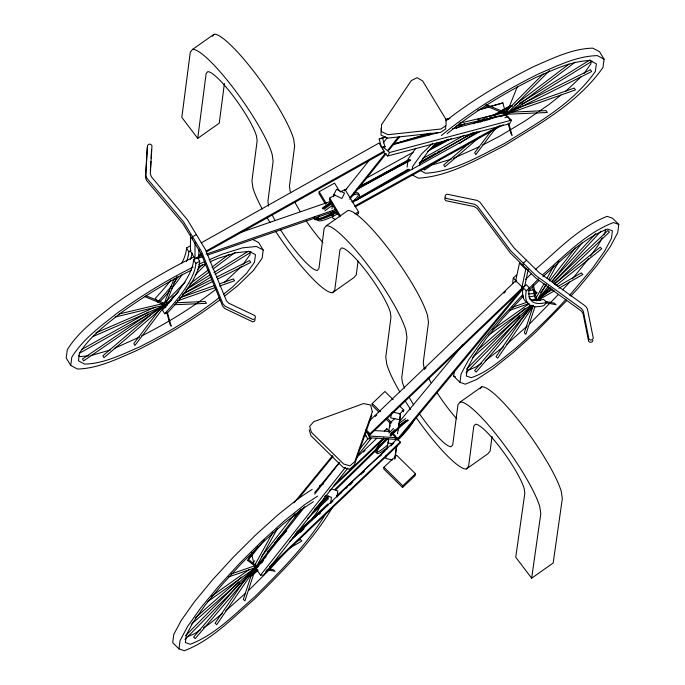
<?xml version="1.0" encoding="UTF-8"?>
<svg xmlns="http://www.w3.org/2000/svg" width="685" height="685" viewBox="0 0 685 685"><rect width="100%" height="100%" fill="white"/><g stroke="black" fill="none" stroke-linecap="round" stroke-linejoin="round"><path stroke-width="1.03" d="M190.524 234.852L190.464 251.224L194.985 258.69L198.838 256.498L198.864 249.34M194.985 258.69L195.045 242.319M381.083 128.146L381.014 135.082L387.487 138.139L440.498 132.453L445.695 128.951L445.575 125.877M147.224 147.695L145.494 177.424L146.487 180.403L183.186 224.115L192.262 239.048L201.279 254.007L222.693 306.281L224.894 308.584L252.637 321.813L254.426 321.222L255.205 319.681M150.349 170.839L150.888 161.489M151.068 158.372L151.556 150.049M254.777 560.827L252.457 563.036L252.363 564.132L249.854 561.666M386.683 429.855L386.777 428.759L389.285 431.233M397.009 440.018L397.103 438.922L400.237 442.013L400.143 443.109L265.78 571.35M201.227 242.867L379.019 143.054L384.079 151.137L383.968 152.267L206.176 252.08M220.202 299.602C194.001 319.458 165.539 336.215 136.118 350.823C117.323 358.846 98.306 368.496 77.456 369.035L70.735 365.456L71.805 357.202C83.227 338.758 101.123 325.872 117.863 312.625C141.769 295.577 166.78 280.062 193.144 267.116M224.406 83.484L219.251 123.172L197.725 138.353L206.134 73.603L207.683 71.702A42.821 7.689 54.8 0 1 233.106 95.891A42.821 7.689 54.8 0 1 256.473 135.972L257.149 140.802L251.943 180.866L252.919 187.81A69.87 12.553 54.8 0 0 262.269 209.053M192.262 239.048L192.562 236.745L183.486 221.812L146.787 178.1L145.794 175.12L147.523 145.391L148.936 144.184L150.717 144.295L151.976 145.665L150.34 173.733L151.342 176.704L187.33 219.662L205.423 249.545L226.495 300.852L228.696 303.155L254.88 315.639L255.505 317.378L254.726 318.919L252.936 319.501L225.194 306.272L222.993 303.969L201.578 251.695L192.562 236.745L196.381 234.604M332.276 507.619C311.829 542.143 282.879 570.776 254.623 598.93C232.737 617.87 211.87 640.167 184.333 650.75L178.973 648.892L180.044 640.646L187.467 626.664L200.628 608.083L218.472 586.42L239.553 563.421L262.158 540.944L284.455 520.823L304.637 504.674L317.617 496.103M250.325 251.96L249.948 254.803L243.115 264.341M252.782 239.45L258.673 242.576L263.194 250.051L262.124 258.296L253.339 270.558L237.558 285.833L224.329 296.322M339.452 191.166L334.571 183.1L319.193 191.706L318.97 193.435L325.478 204.198M335.068 195.037L329.639 198.076L329.416 199.806L339.734 216.837M331.994 208.797L332.516 204.764M333.561 196.689L333.826 194.677L336.541 189.283L344.564 193.11L341.858 198.504L333.826 194.677M333.398 211.828L332.585 218.104L335.256 219.38M340.496 191.997L345.017 189.462L358.589 211.879L358.366 213.609L356.56 214.619M358.067 261.062L356.294 274.771L354.059 277.502L332.533 292.683A69.87 12.553 54.8 0 1 275.678 231.444M330.684 503.021L331.42 497.327L326.488 495.623L324.587 496.402M337.003 497.173L337.799 490.982L332.439 489.124L329.605 490.297M393.207 399.663L384.919 391.503L372.238 403.533L372.015 405.263L378.796 411.933M407.095 167.123L408.166 158.877L415.778 148.251M412.284 169.443L412.687 166.344L421.472 154.091L432.74 143.182M419.965 165.213L420.333 162.371L428.408 151.094L436.807 142.968M393.644 458.051L383.951 467.247L383.728 468.977L402.557 487.514L415.238 475.493L415.461 473.763L396.624 455.225L395.134 456.638M388.746 431.97L390.056 421.874M386.203 455.362L385.792 458.505L392.591 459.909M387.016 449.095L388.669 438.897M389.868 427.089L390.133 425.077M388.404 442.167L388.678 440.078M394.8 418.535L391.075 422.071L390.852 423.801L385.578 418.612M397.488 433.776L400.571 413.766L392.805 412.164M394.671 459.267L396.435 445.678M398.473 429.906L400.571 413.766M396.872 446.063L394.954 458.351M399.227 405.597L403.748 410.05L403.525 411.779L402.018 410.289M402.557 487.514L402.789 485.785L415.461 473.763M566.641 300.689L535.61 332.362L513.305 352.484L493.123 368.633L476.683 379.49L465.321 384.182L459.96 382.324L453.684 376.151L454.215 372.024M459.96 382.324L461.031 374.078L468.446 360.096L481.615 341.524L499.459 319.852L522.792 294.601M492.044 436.294L490.126 451.047L487.9 453.778L466.374 468.968A69.87 12.553 54.8 0 1 415.975 417.268M523.032 265.497L523.331 263.186L526.482 260.197L539.052 272.544L585.684 306.272L587.405 308.926L593.304 338.219L592.251 339.726L590.496 340.043L588.929 339.007L583.355 311.358L581.633 308.704L535.884 275.55L510.77 250.83L477.325 206.005L474.611 204.293L446.106 198.393L445.062 196.86L445.421 195.174L447.005 194.18L477.197 200.422L479.911 202.135L513.938 247.816L526.482 260.197M591.198 61.093L590.83 63.945L583.997 73.483M445.952 120.851C473.147 99.385 503.227 81.815 534.172 66.351C552.966 58.328 571.975 48.678 592.825 48.138L599.546 51.717L604.076 59.184L602.997 67.438C578.542 102.459 539.72 123.925 504.083 145.888C476.94 159.519 449.369 176.293 418.338 178.177L411.616 174.598M605.514 229.321L605.146 232.164L603.682 234.921M535.353 269.693L536.86 268.195C558.746 249.254 579.613 226.958 607.15 216.374L612.51 218.232L618.786 224.415L617.716 232.669L610.292 246.643L597.132 265.223L579.287 286.887L570.853 296.091M365.687 430.968L369.857 434.992L370.037 433.665L522.664 287.494L515.702 280.781L369.249 421.044M515.522 282.109L515.702 280.781M522.664 287.494L522.484 288.822L369.857 434.992M460.192 402.001L481.718 386.811A69.87 12.553 54.8 0 1 523.212 426.284A69.87 12.553 54.8 0 1 561.34 491.684L562.317 498.646L553.172 563.019L531.646 578.2L540.79 513.827L539.814 506.874A69.87 12.553 54.8 0 0 501.685 441.474A69.87 12.553 54.8 0 0 460.192 402.001L457.965 404.732L452.759 444.796L451.209 446.697A42.821 7.689 54.8 0 1 419.254 413.466M391.623 412.944L390.587 417.841L399.321 419.648M445.122 197.477L444.762 199.164L445.807 200.705L474.311 206.596L477.025 208.308L510.471 253.133L535.584 277.853L581.334 311.007L583.063 313.661L588.629 341.31L590.196 342.346L591.951 342.029L593.004 340.522M515.574 281.407L519.487 263.057L525.763 269.239L521.859 287.589M528.272 269.333L524.796 285.645L522.27 288.017M252.645 570.99L243.321 599.366L244.896 600.908L255.882 567.471L277.451 528.529M533.298 305.442L524.308 332.799L525.874 334.34L534.865 306.983M371.852 415.196L354.316 465.106L349.487 469.285L343.228 467.487L310.956 435.72L309.175 429.795M255.06 565.45L247.739 560.527L248.595 558.232L258.074 546.647M165.35 307.282L164.246 303.267L174.093 278.735M176.798 276.68L165.376 305.133L134.928 345.454L133.798 343.587L160.444 308.301M507.088 117.281L506.258 114.275L517.286 86.798M382.435 148.936L383.335 147.181L385.407 146.633M383.069 152.019L387.701 156.026L389.508 152.515L511.507 120.175L505.333 114.832L452.605 128.814M511.507 120.175L509.7 123.677L387.701 156.026M321.231 504.246L317.335 511.592L311.889 519.281M322.695 501.488L324.159 498.731M326.051 513.176C307.18 544.644 280.799 570.87 254.923 596.601C234.792 614.025 215.612 634.524 190.284 644.26L185.352 642.547L186.346 634.961L193.161 622.108L205.269 605.018L221.683 585.093L241.069 563.943L261.85 543.274L282.357 524.77L300.921 509.923L313.37 501.694M602.218 237.678L598.322 245.025L590.453 256.13M231.102 573.979L254.315 565.93L272.801 532.545M535.807 298.429L544.027 283.599M547.11 278.033L553.78 265.977M537.382 299.979L546.108 284.215M548.676 279.574L558.943 261.036M245.256 579.142L215.081 623.187L216.648 624.729L255.882 567.471L301.075 509.392M526.851 311.692L496.06 356.62L497.635 358.161L533.247 306.186M588.638 258.69L572.429 278.846M491.171 130.886L474.671 152.729L475.81 154.596L495.469 128.549M258.639 565.887L255.882 567.471L254.315 565.93L255.625 564.243M261.516 556.665L294.918 513.741M540.534 292.623L546.433 285.046M549.704 280.841L575.246 248.013M537.519 300.064L548.659 285.756M551.93 281.544L582.053 242.824M304.816 506.677L256.062 568.601L260.471 575.229L263.562 575.135L347.886 468.035M314.698 494.133L339.734 462.332M260.471 575.229L345.454 467.298M359.291 449.728L367.854 438.845L370.945 438.751L366.535 432.115M356.448 457.16L370.945 438.751M344.812 190.91L369.309 160.247M383.215 142.84L387.188 137.865M350.001 197.554L385.09 153.628M387.736 150.315L398.327 137.051M349.795 199.224L386.203 153.645M388.857 150.323L399.449 137.069M290.663 192.682A42.821 7.689 54.8 0 1 290.115 190.961L289.438 186.132L294.644 146.068L293.668 139.123A69.87 12.553 54.8 0 0 255.539 73.723A69.87 12.553 54.8 0 0 214.045 34.25L192.519 49.431L190.293 52.163L181.825 117.409L197.725 138.353M212.376 36.296L214.045 34.25M424.494 368.967A42.821 7.689 54.8 0 1 423.946 367.246L423.27 362.416L428.476 322.352L427.508 315.408A69.87 12.553 54.8 0 0 389.38 250.008A69.87 12.553 54.8 0 0 347.886 210.535L326.36 225.716L324.133 228.447L318.927 268.511L317.378 270.412A42.821 7.689 54.8 0 1 280.37 229.509M332.533 292.683L334.768 289.952L339.966 249.888L341.515 247.987A42.821 7.689 54.8 0 1 366.946 272.176A42.821 7.689 54.8 0 1 390.313 312.257L390.981 317.087L385.783 357.15L386.751 364.095A69.87 12.553 54.8 0 0 399.723 391.829M480.048 388.866L481.718 386.811M466.374 468.968L468.6 466.237L473.806 426.173L475.347 424.272A42.821 7.689 54.8 0 1 500.778 448.461A42.821 7.689 54.8 0 1 524.145 488.533L524.821 493.354L515.745 557.23L531.646 578.2M293.985 502.79L332.593 455.619M247.739 560.527L264.675 539.84M297.872 499.296L333.098 456.261M294.353 517.449L301.126 509.178M314.68 492.626L339.066 462.837M399.321 421.729L463.257 344.495M391.178 433.083L397.463 439.085L519.881 291.193M239.827 582.909L193.615 637.11L195.182 638.651L255.882 567.471L265.96 556.511M520.12 317.155L474.602 370.542L476.169 372.083L532.724 305.758M533.795 289.704L536.929 292.786L534.009 295.997A293.437 47.196 -45.4 0 1 528.76 296.947M546.733 302.445L543.813 305.656A293.437 47.196 -45.4 0 1 526.251 290.8L523.109 287.709L526.277 284.703L529.419 287.794A289.198 46.511 -45.4 0 0 546.733 302.445L543.599 299.354A289.198 46.511 -45.4 0 1 529.702 298.848M288.102 549.379L269.436 569.749L248.646 590.419M558.318 294.567L529.633 323.851M562.625 289.866L569.8 282.032M566.033 299.182C550.286 316.753 533.084 332.944 515.403 348.537C501.54 359.36 488.217 371.921 471.271 377.692L466.339 375.979L467.324 368.393L474.148 355.541L486.256 338.458L502.662 318.534L523.537 295.903M569.62 295.261L592.491 268.289L604.598 251.207L611.422 238.346L612.407 230.759L607.475 229.055C582.156 238.782 562.967 259.29 542.837 276.706M258.348 566.735L254.315 565.93L255.753 564.363M267.27 551.836L283.821 533.821M285.26 532.262L286.707 530.695M551.853 281.347L595.762 233.594M537.588 300.124L549.105 287.597M553.42 282.896L600.925 231.222M396.82 438.297L395.81 439.368L369.147 437.724M185.635 635.689L238.637 581.848M184.967 639.507L258.202 565.271M466.622 369.121L519.624 315.28M465.954 372.94L531.646 306.212M161.317 304.534L164.246 303.267L185.121 282.16M197.794 269.342L202.272 264.821M178.794 291.562L165.376 305.133L103.949 357.716L102.819 355.84L150.503 315.023M195.199 274.976L205.637 264.427M459.036 123.334L505.128 112.4L543.145 73.963M504.408 115.311L506.258 114.275L549.498 70.555M525.558 279.437L531.586 273.443M528.82 288.616L538.615 278.872M528.726 290.731L539.121 280.396M265.806 557.033L255.514 566.94A9.102 1.464 -45.4 0 0 248.638 575.434A9.102 1.464 -45.4 0 0 254.34 572.172L257.474 569.269M314.578 509.315L328.295 495.889M335.153 489.176L386.974 438.469M390.022 435.489L395.356 430.274A24.472 3.939 -45.4 0 1 407.78 419.717M263.382 560.638L256.147 567.557A9.102 1.464 -45.4 0 0 249.263 576.059A9.102 1.464 -45.4 0 0 254.974 572.788L257.32 570.614M312.154 512.911L328.92 496.505M335.778 489.801L387.607 439.094M390.655 436.105L395.99 430.891A24.472 3.939 -45.4 0 1 408.406 420.333M241.874 266.08L224.072 282.734M428.964 134.979L430.471 133.524M581.231 76.694L565.776 91.216M375.234 416.471L376.776 414.99M424.572 369.224L426.113 367.742M503.963 293.18L505.504 291.707M296.425 514.992L304.149 507.619M356.662 457.503L376.741 438.34M384.456 430.968L386.777 428.759M363.521 451.972L365.062 450.49M277.168 539.455L286.441 530.61M334.314 484.911L383.737 437.749M274.762 542.76L284.027 533.915M333.449 486.752L383.643 438.845M289.764 541.364L397.103 438.922M300.475 532.151L302.796 529.933M319.013 514.461L320.554 512.988M330.598 503.406L332.91 501.197M349.898 484.98L351.448 483.507M360.712 474.662L363.033 472.453M380.021 456.236L381.562 454.763M390.827 445.918L393.918 442.972M269.736 566.563L400.237 442.013M512.782 283.496A293.437 47.196 -45.4 0 1 513.313 278.059L516.473 275.053M526.251 290.8L529.419 287.794M399.278 414.288L403.748 410.05M320.674 502.97L326.848 497.113L328.415 498.654L307.582 518.425M553.043 282.52L607.835 230.545L609.402 232.087L554.619 284.07M537.639 300.176L550.757 287.726M525.763 269.239L527.03 268.058M295.012 534.437L327.858 503.963M336.463 495.983L384.953 450.995M292.512 537.956L328.492 504.58M337.089 496.599L341.781 492.25M345.694 488.619L347.261 487.172M349.607 484.989L352.732 482.086M362.904 472.659L364.463 471.203M543.137 274.377C565.031 255.436 585.889 233.14 613.426 222.556L618.786 224.415M527.27 325.992L506.703 344.298M245.495 593.27L225.716 610.866M477.83 349.941L524.924 308.49M472.213 357.81L532.074 305.116M195.251 617.913L241.54 577.164M191.235 624.378L251.892 570.982M253.493 569.577L258.382 565.467M469.559 142.84L443.7 164.982L444.83 166.849L480.39 136.409M554.422 283.984L600.171 247.225L601.738 248.775L555.997 285.534M537.699 300.235L551.836 288.873M296.725 531.843L311.701 519.812M315.023 517.132L317.523 515.129M292.478 538.067L304.123 528.709M503.475 346.875L485.228 360.73M222.488 613.443L209.576 623.778L203.351 627.888M215.835 289.267C192.81 307.445 167.611 322.832 141.452 336.052M219.534 297.393C194.574 317.061 166.977 333.175 138.593 347.363C121.314 354.744 103.82 363.615 84.649 364.112L78.467 360.824L79.451 353.229C89.949 336.267 106.415 324.416 121.81 312.24C143.97 296.417 167.191 282.074 191.646 270.061M223.652 294.122L231.89 287.589L246.403 273.546L254.477 262.278L255.462 254.683L249.28 251.395L236.428 252.671L217.941 258.408L210.081 261.798M441.38 135.536C471.066 110.97 504.246 90.942 538.693 73.826C557.487 65.803 576.505 56.153 597.346 55.613L604.076 59.184M447.04 133.789C474.243 111.295 504.657 92.972 536.218 77.285C553.497 69.904 570.982 61.033 590.153 60.537L596.344 63.825L595.359 71.411C572.857 103.623 537.16 123.36 504.383 143.55C479.423 156.094 454.069 171.524 425.531 173.254L420.23 170.428M560.835 95.138L548.479 104.933L538.932 111.475M171.909 297.47L174.461 295.535M189.788 283.95L208.514 269.787M211.913 267.21L228.944 254.332M171.336 300.621L83.596 360.875L82.465 359.008L148.414 314.055M187.51 288.394L209.644 271.654M213.044 269.077L235.178 252.337M485.982 104.505L505.128 112.4L506.831 111.116M514.486 105.319L568.97 64.116M500.41 116.81L506.258 114.275L575.212 62.121M492.575 329.631L529.197 303.686M533.555 300.595L535.293 299.362L532.442 286.321M488.919 334.888L530.764 305.227M211.596 596.198L249.083 569.629M207.932 601.456L255.882 567.471L228.636 576.924M537.194 112.657L525.044 120.98L499.862 136.084L482.334 145.194M459.395 143.576L476.983 131.58M440.301 159.228L424.477 170.017L423.724 168.767M481.666 363.084L475.441 367.194L467.846 370.328M312.206 489.347L298.36 498.492L278.178 514.64L255.873 534.762L233.277 557.239L212.196 580.238L194.352 601.909L181.191 620.482L173.767 634.464L172.697 642.71L178.973 648.892M200.679 629.652L194.454 633.762L187.81 636.511M185.943 289.841L210.355 274.745M213.968 272.51L248.321 251.258M168.989 302.898L79.229 353.366M182.552 294.507L211.485 276.612M215.099 274.377L251.258 252.011M510.385 112.177L546.159 110.619L547.289 112.486L506.258 114.275L505.128 112.4L506.934 111.287M519.59 103.461L590.102 59.843M456.064 126.168L506.258 114.275L592.14 61.153M351.842 201.715L355.532 199.583M358.298 197.982L408.157 169.161M421.078 161.686L435.857 153.149M437.698 152.079L439.547 151.008M356.902 199.797L409.527 169.375M419.691 163.501L472.316 133.078M544.498 294.07L552.769 289.31M557.376 286.673L581.282 272.921L582.858 274.471L558.943 288.214M537.785 300.373L554.345 290.86M296.622 541.604L300.304 539.489L301.871 541.039L288.993 548.437M201.638 253.561L198.847 255.128L198.727 256.258L201.527 254.692M206.288 250.95L384.079 151.137M181.919 262.92A289.198 59.681 -31.2 0 0 186.543 247.996L190.379 245.846M186.474 261.542A289.198 59.681 -31.2 0 0 188.803 251.737L191.106 250.445M193.598 259.666L197.443 257.517L199.703 261.25A293.437 60.554 -31.2 0 1 168.073 312.283L164.665 313.73L162.405 309.997A289.198 59.681 -31.2 0 0 193.607 259.666L195.859 263.408A289.198 59.681 -31.2 0 1 164.674 313.73M195.859 263.408L199.703 261.25M81.806 349.418L148.499 312.077M422.688 158.56L464.37 135.219M419.186 163.021L473.84 132.419M354.976 213.9L358.589 211.879M344.949 190.087L346.824 189.051M366.466 178.151L413.235 152.198M456.261 128.318L464.687 123.642M360.31 186.56L408.954 159.562M432.338 146.59L437.946 143.473M473.489 123.745L480.039 120.115M356.346 189.822L408.731 160.752M432.115 147.78L442.407 142.069M477.017 122.863L484.5 118.71M352.39 202.375L480.536 131.255M504.862 117.76L507.671 116.202L509.931 119.944M354.65 206.108L499.639 125.655M355.369 206.784L503.158 124.764M359.3 186.714L410.229 159.536M430.976 148.457L447.014 139.903M480.022 122.281L487.574 118.257M491.342 116.236L505.95 108.264A9.102 1.875 -31.2 0 1 512.174 105.627M356.919 188.974L410.683 160.281M427.663 151.222L451.235 138.635M484.252 121.014L490.854 117.486M494.621 115.474L506.403 109.018A9.102 1.875 -31.2 0 1 510.924 106.86M193.29 257.217C165.342 270.926 138.618 286.998 113.342 305.159C96.594 318.397 78.698 331.292 67.284 349.735L66.214 357.99L70.735 365.456M479.56 146.633L453.324 158.338M139.603 337.011L114.412 348.357M395.134 438.948L396.957 438.015M505.128 112.4L507.02 111.458M521.251 104.334L590.487 69.699L591.617 71.565L506.258 114.275L485.194 105.584M183.22 293.771L211.674 279.54M216.409 277.168L249.605 260.557L250.736 262.423L217.547 279.035M167.277 304.183L93.211 336.446M179.607 298.018L212.804 281.407M521.901 289.233L523.212 288.616L399.432 438.152L397.463 439.085M487.574 120.021L496.351 116.21M433.117 146.008L448.718 139.235M95.977 332.884L155.469 307.077M198.761 264.282L205.38 261.43M209.165 259.803L222.402 254.101L242.49 247.859L256.473 246.472L263.194 250.051M198.282 266.876L206.151 263.494M157.601 302.068L161.009 300.621A293.437 60.554 -31.2 0 0 169.709 290.86M319.535 485.682L323.32 484.115M517.158 108.17L574.304 88.057L575.434 89.923L506.258 114.275M180.292 297.615L214.371 285.619M219.388 283.855L233.422 278.915L234.553 280.781L219.517 286.073M167.38 304.423L115.191 317.035M177.406 300.895L215.51 287.486M512.089 307.411L527.227 302.162M532.271 300.407L535.293 299.362L536.869 300.903L533.35 284.857M509.623 310.356L528.794 303.703M239.193 232.926L330.701 201.347M202.041 255.591L200.029 256.284L197.374 258.596L203.411 256.515M206.057 254.203L335.787 209.439M207.435 255.128L335.153 211.057M451.372 159.066L433.862 164.503L430.899 164.794M110.49 349.924L91.002 355.558M385.655 137.171L382.59 138.07L384.876 146.693L381.459 147.54L379.173 138.918L385.287 137.128M445.438 119.55L449.514 118.351M480.099 109.42L488.251 107.031M490.297 106.44L502.884 102.904L505.17 111.535L482.745 118.085M445.798 119.592L449.874 118.402M477.402 110.353L502.884 102.904M381.459 147.54L383.497 146.95M393.687 143.97L430.394 133.241M498.697 113.273L505.17 111.535M393.027 144.312L430.754 133.284M458.274 125.244L461.33 124.345M477.642 119.575L480.707 118.685M392.642 144.715L438.135 132.65M379.173 138.918L382.59 138.07M119.181 313.953L164.246 303.267L165.933 307.137M89.024 355.755L80.128 356.637L78.364 355.703M175.822 302.761L205.277 301.486L206.408 303.352L174.846 304.722M167.482 305.039L165.376 305.133L144.312 296.442M373.984 430.522L389.988 431.516M364.266 435.711L366.398 435.848M368.53 435.977L397.326 437.758M538.324 299.962L540.337 300.364M545.38 301.374L554.456 303.19L556.023 304.739L545.936 302.719M268.426 568.747L273.469 569.757L275.036 571.307L266.97 569.689M395.879 438.349L397.822 438.751M387.83 442.818L392.685 443.829M453.684 376.151L455.465 376.767M146.059 295.757L164.246 303.267M332.619 211.237L338.869 214.217M383.335 147.181L389.508 152.515M365.867 429.641L370.037 433.665M513.305 278.059L516.447 281.15M372.238 403.533L380.526 411.685M387.308 418.364L391.075 422.071M391.751 432.269L395.93 436.388M383.951 467.247L402.789 485.785M249.323 559.945L252.457 563.036M364.548 433.87L367.854 438.845M329.639 198.076L340.496 216.006M319.193 191.706L326.248 203.359M331.677 212.324L332.756 214.122M330.367 212.264L332.533 215.852M186.534 248.004L188.795 251.737M156.702 300.569L155.341 298.326A289.198 59.681 -31.2 0 0 170.856 280.122M508.741 123.309L512.046 135.365L510.916 133.498L508.159 123.454M167.311 312.163L171.164 326.223L170.034 324.356L166.729 312.309M251.455 552.889L254.315 565.93M268.589 206.142L267.912 201.313L273.118 161.249L272.142 154.305A69.87 12.553 54.8 0 0 234.013 88.904A69.87 12.553 54.8 0 0 192.519 49.431M322.935 242.584A42.821 7.689 54.8 0 1 306.375 221.152M300.227 211.622A42.821 7.689 54.8 0 1 294.755 201.912M456.767 418.869A42.821 7.689 54.8 0 1 436.876 392.411M431.011 382.684A42.821 7.689 54.8 0 1 428.151 377.332M270.07 222.582A69.87 12.553 54.8 0 1 266.885 217.273M326.36 225.716A69.87 12.553 54.8 0 1 367.854 265.189A69.87 12.553 54.8 0 1 405.982 330.59L406.95 337.534L401.744 377.598L402.42 382.427A42.821 7.689 54.8 0 0 404.57 388.155M275.139 220.673A42.821 7.689 54.8 0 1 271.971 214.559M410.657 409.45A69.87 12.553 54.8 0 1 405.015 400.665M413.646 404.886A42.821 7.689 54.8 0 1 409.484 397.874M411.094 423.476A24.472 3.939 -45.4 0 1 397.309 439.445M413.894 420.145A24.472 3.939 -45.4 0 1 397.934 440.061M387.445 445.13A24.42 3.93 -45.4 0 1 375.457 451.997A24.42 3.93 -45.4 0 1 384.097 438.289M389.029 432.937A24.42 3.93 -45.4 0 1 393.541 428.467M398.858 423.698A24.42 3.93 -45.4 0 1 405.563 418.681M386.999 447.793A24.42 3.93 -45.4 0 1 376.63 452.905A24.42 3.93 -45.4 0 1 386.015 438.777M390.279 434.179A24.42 3.93 -45.4 0 1 394.8 429.7M399.261 425.659A24.42 3.93 -45.4 0 1 406.034 420.419M257.389 569.466A9.847 1.584 -45.4 0 1 249.665 575.177M249.511 574.749A9.847 1.584 -45.4 0 1 255.008 567.377A9.847 1.584 -45.4 0 1 262.723 561.101M258.022 570.083A9.847 1.584 -45.4 0 1 250.564 574.295A9.847 1.584 -45.4 0 1 262.304 562.248M527.895 302.719A293.437 47.196 -45.4 0 1 523.117 287.709M523.52 296.819A293.437 47.196 -45.4 0 1 521.953 296.425M536.929 292.795A289.198 46.511 -45.4 0 1 528.298 293.814M532.861 289.926A289.198 46.511 -45.4 0 1 528.075 290.688M335.667 212.067A24.472 5.052 -31.2 0 1 314.638 217.017M322.729 208.891A24.472 5.052 -31.2 0 1 331.78 202.657M334.323 211.828A24.472 5.052 -31.2 0 1 313.833 218.215M322.275 208.146A24.472 5.052 -31.2 0 1 331.326 201.912M352.424 195.199A24.42 5.043 -31.2 0 1 356.354 200.465M337.731 213.823A24.42 5.043 -31.2 0 1 319.424 215.981M324.938 210.826A24.42 5.043 -31.2 0 1 333.013 205.038M353.999 193.007A24.42 5.043 -31.2 0 1 352.724 201.493M335.915 212.838A24.42 5.043 -31.2 0 1 316.607 217.804M324.031 209.327A24.42 5.043 -31.2 0 1 332.105 203.539M496.882 114.404A9.847 2.029 -31.2 0 1 499.468 112.203M500.769 111.27A9.847 2.029 -31.2 0 1 512.337 106.321M498.748 113.873A9.847 2.029 -31.2 0 1 500.555 112.486M502.636 111.081A9.847 2.029 -31.2 0 1 509.041 107.733M192.22 252.945A293.437 60.554 -31.2 0 1 190.284 259.512M182.099 274.642A293.437 60.554 -31.2 0 1 171.687 288.513M178.417 276.44A289.198 59.681 -31.2 0 1 173.759 283.008M171.798 285.576A289.198 59.681 -31.2 0 1 158.278 301.34M381.528 124.687L381.468 131.623L387.941 134.68L440.943 128.994L446.14 125.492L445.909 119.344L422.662 80.941L417.045 77.705L411.283 80.599L381.528 124.687M372.306 411.736L354.761 461.647L349.932 465.826L343.673 464.028L311.41 432.261L309.62 426.335L313.756 421.695L363.555 403.551L370.602 404.981L372.306 411.736"/></g></svg>
